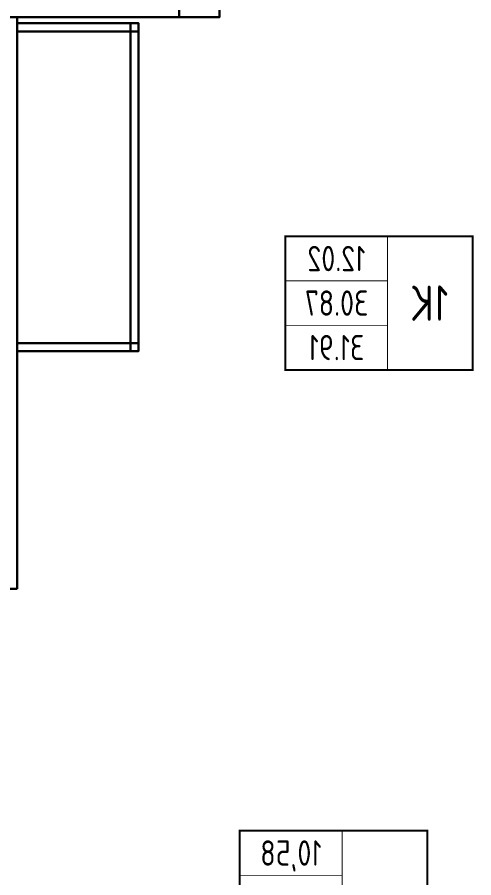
# Model space of a CAD drawing. Header units: millimetres. Extents: x 0 to 145404, y 0 to 194550.
# Drawn here: x 90875 to 95390, y 94841 to 103346 of the extents above; entities that cross this region are included whole.
import ezdxf
from ezdxf.enums import TextEntityAlignment as Align

# ---------------------------------------------------------------- set-up
doc = ezdxf.new("R2010")
doc.units = ezdxf.units.MM
for name, color, linetype, lineweight in [('АР - Монолит', 56, 'Continuous', 30), ('АР - Наружная стена', 144, 'Continuous', 30), ('АР - Перегородки 80', 32, 'Continuous', 30)]:
    doc.layers.add(name, color=color, linetype=linetype, lineweight=lineweight)
doc.styles.add('ГОСТ 2.304', font='CS_Gost2304.shx')

# ---------------------------------------------------------------- blocks, each defined once
blk = doc.blocks.new('Квартира 1С 3600 тип 1')
at = {"layer": 'АР - Монолит'}
blk.add_lwpolyline([(0, 200), (0, 0), (-6750, 0), (-6750, 200)], close=True, dxfattribs=at)
at = {"layer": 'АР - Наружная стена'}
blk.add_lwpolyline([(-7150, 3800), (-7150, 0), (-6750, 0), (-6750, 3800)], close=True, dxfattribs=at)
blk = doc.blocks.new('V_Section_2')
blk.add_blockref('Квартира 1С 3600 тип 1', (7150, -35700))
blk = doc.blocks.new('Квартира 1К 6300 тип 35')
at = {"ltscale": 75, "const_width": 20}
blk.add_lwpolyline([(-11204.4, 3910), (-9350, 3910), (-9350, 2590), (-11204.4, 2590)], close=True, dxfattribs=at)
at = {"ltscale": 75, "const_width": 8.8, "elevation": 227.2}
for points in [[(-10362, 3910), (-10362, 2590)], [(-9350, 3470), (-10362, 3470)]]:
    blk.add_lwpolyline(points, dxfattribs=at)
at = {"ltscale": 75, "style": 'ГОСТ 2.304'}
blk.add_text('10,58', height=250, dxfattribs=at).set_placement((-9856, 3690), align=Align.MIDDLE_CENTER)
blk = doc.blocks.new('Квартира 1К 5450 тип 8')
at = {"ltscale": 75, "const_width": 20}
blk.add_lwpolyline([(-11654.4, 3485), (-9800, 3485), (-9800, 2165), (-11654.4, 2165)], close=True, dxfattribs=at)
at = {"ltscale": 75, "const_width": 8.8, "elevation": 227.2}
for points in [[(-10812, 3485), (-10812, 2165)], [(-9800, 3045), (-10812, 3045)], [(-9800, 2605), (-10812, 2605)]]:
    blk.add_lwpolyline(points, dxfattribs=at)
at = {"layer": 'АР - Наружная стена'}
blk.add_lwpolyline([(-7150, 0), (-6750, 0), (-6750, 5650), (-7150, 5650)], close=True, dxfattribs=at)
at = {"layer": 'АР - Перегородки 80'}
for points in [[(-8350, 5590), (-8350, 5510), (-7150, 5510), (-7150, 5590)], [(-8270, 5590), (-8270, 2350), (-8350, 2350), (-8350, 5590)], [(-8350, 2430), (-8350, 2350), (-7150, 2350), (-7150, 2430)]]:
    blk.add_lwpolyline(points, close=True, dxfattribs=at)
at = {"ltscale": 75, "style": 'ГОСТ 2.304'}
for s, height, p in [('12.02', 250, (-10306, 3265)), ('1К', 350, (-11233.2, 2825)), ('30.87', 250, (-10306, 2825)), ('31.91', 250, (-10306, 2385))]:
    blk.add_text(s, height=height, dxfattribs=at).set_placement(p, align=Align.MIDDLE_CENTER)
blk = doc.blocks.new('V_Section_3')
for name, p in [('Квартира 1К 5450 тип 8', (7150, -5650)), ('Квартира 1К 6300 тип 35', (7150, -11950))]:
    blk.add_blockref(name, p)

msp = doc.modelspace()

# ---------------------------------------------------------------- block references
at = {"xscale": -1}
for name, p in [('V_Section_2', (92875.5, 139046.1, 0)), ('V_Section_3', (90875.5, 103346.1, 0))]:
    msp.add_blockref(name, p, dxfattribs=at)

doc.saveas('drawing.dxf')
